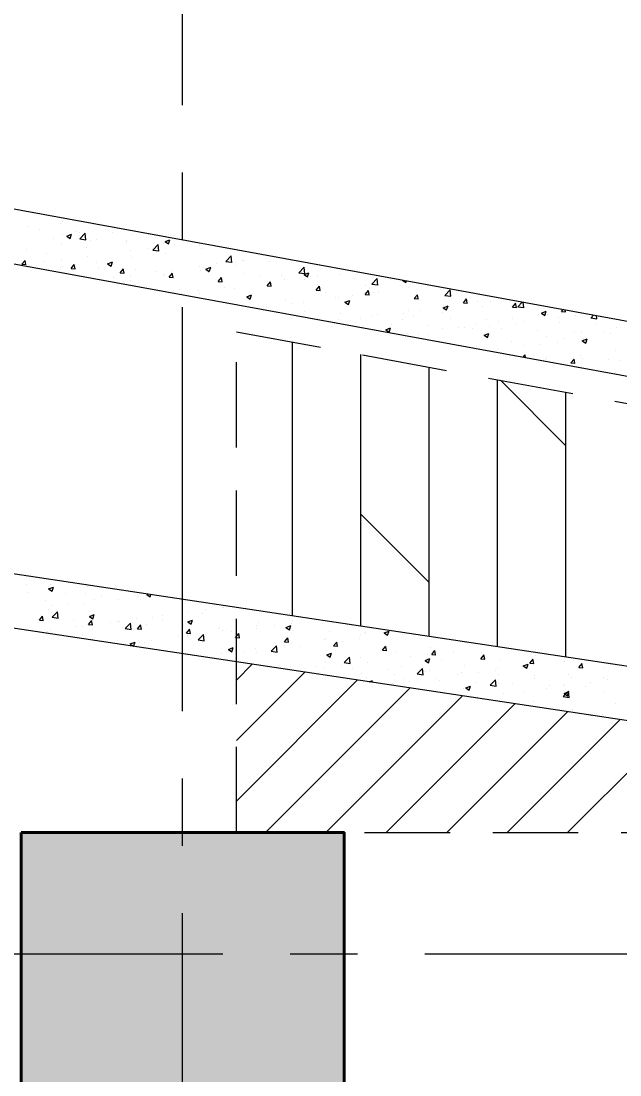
# Model space of a CAD drawing. Header units: millimetres. Extents: x 115500 to 206800, y -6300 to 53700.
# Drawn here: x 170950 to 173175, y 38050 to 41962 of the extents above; entities that cross this region are included whole.
import ezdxf

# ---------------------------------------------------------------- set-up
doc = ezdxf.new("R2010")
doc.units = ezdxf.units.MM
doc.linetypes.add('HIDDEN2', pattern=[4.7625, 3.175, -1.5875])
doc.linetypes.add('HT_Grid$0$CENTER2', pattern=[1.125, 0.75, -0.125, 0.125, -0.125])
doc.layers.get('0').update_dxf_attribs({"lineweight": 20})
doc.layers.get('Defpoints').update_dxf_attribs({"color": 151, "lineweight": 9})
for name, color, linetype, lineweight in [('HT_5F_Col$0$NDC_S-COLUMN', 4, 'Continuous', 40), ('HT_5F_Col$0$NDC_S_HATCH COLUMN AND WALL', 251, 'Continuous', 13), ('HT_Dim Grid$0$NDC_S_DIM', 1, 'Continuous', 15), ('HT_Grid$0$NDC_S_AXIS', 5, 'HT_Grid$0$CENTER2', 13), ('NDC_S_BEAM', 3, 'HIDDEN2', 20), ('NDC_S_HATCH MATERIAL', 8, 'Continuous', 13), ('NDC_S_SLAB', 2, 'Continuous', 20)]:
    doc.layers.add(name, color=color, linetype=linetype, lineweight=lineweight)
doc.styles.add('HT_Dim Grid$0$NDC_DIM', font='', dxfattribs={"width": 0.75})
doc.styles.get('HT_Dim Grid$0$NDC_DIM').set_extended_font_data('Dotum')
doc.dimstyles.new('HT_Dim Grid$0$NDC_dim_150', dxfattribs={"dimscale": 150, "dimtxt": 2.5, "dimasz": 1.5, "dimexe": 1.5, "dimexo": 2.5, "dimgap": 1, "dimtad": 1, "dimdec": 0, "dimzin": 0, "dimdsep": 46, "dimtxsty": 'HT_Dim Grid$0$NDC_DIM', "dimblk": 'HT_Dim Grid$0$DIMMARK', "dimcen": 0.09, "dimdle": 1.2, "dimclrd": 1, "dimclre": 1, "dimclrt": 3, "dimadec": 0, "dimazin": 0, "dimtfac": 1, "dimtdec": 0, "dimtix": 1, "dimtofl": 0, "dimtmove": 0, "dimatfit": 3, "dimfxl": 8, "dimfxlon": 1, "dimtolj": 1, "dimtzin": 0, "dimarcsym": 0})

# ---------------------------------------------------------------- blocks, each defined once
blk = doc.blocks.new('HT_Dim Grid$0$DIMMARK')
at = {"layer": 'HT_Dim Grid$0$NDC_S_DIM', "color": 1}
blk.add_line((-1.5, 0), (1, 0), dxfattribs=at)
at = {"layer": 'HT_Dim Grid$0$NDC_S_DIM', "color": 2, "const_width": 0.1}
blk.add_lwpolyline([(-0.424, -0.424), (0.424, 0.424)], dxfattribs=at)
blk = doc.blocks.new('*D52')
at = {"layer": 'Defpoints', "color": 0, "ltscale": 200, "transparency": 16777216}
for p in [(191600, 51300), (130700, 38500), (191600, 38500)]:
    blk.add_point(p, dxfattribs=at)
at = {"layer": 'HT_Dim Grid$0$NDC_S_DIM', "color": 1, "lineweight": -2, "ltscale": 200, "transparency": 16777216}
for p, q in [((130700, 50100), (130700, 51525)), ((191600, 50100), (191600, 51525)), ((130925, 51300), (191375, 51300))]:
    blk.add_line(p, q, dxfattribs=at)
at = {"layer": 'HT_Dim Grid$0$NDC_S_DIM', "color": 1, "lineweight": -2, "ltscale": 200, "transparency": 16777216, "xscale": 225, "yscale": 225, "zscale": 225, "rotation": 180}
blk.add_blockref('HT_Dim Grid$0$DIMMARK', (130700, 51300), dxfattribs=at)
at = {"layer": 'HT_Dim Grid$0$NDC_S_DIM', "color": 1, "lineweight": -2, "ltscale": 200, "transparency": 16777216, "xscale": 225, "yscale": 225, "zscale": 225}
blk.add_blockref('HT_Dim Grid$0$DIMMARK', (191600, 51300), dxfattribs=at)
at = {"layer": 'HT_Dim Grid$0$NDC_S_DIM', "color": 3, "ltscale": 200, "transparency": 16777216, "insert": (161150, 51637.8), "char_height": 375, "attachment_point": 5, "style": 'HT_Dim Grid$0$NDC_DIM'}
blk.add_mtext('\\A1;60900', dxfattribs=at)
blk = doc.blocks.new('*D56')
at = {"layer": 'Defpoints', "color": 0, "ltscale": 200, "transparency": 16777216}
for p in [(171550, 50100), (161150, 38500), (171550, 38500)]:
    blk.add_point(p, dxfattribs=at)
at = {"layer": 'HT_Dim Grid$0$NDC_S_DIM', "color": 1, "lineweight": -2, "ltscale": 200, "transparency": 16777216}
for p, q in [((161150, 48900), (161150, 50325)), ((171550, 48900), (171550, 50325)), ((161375, 50100), (171325, 50100))]:
    blk.add_line(p, q, dxfattribs=at)
at = {"layer": 'HT_Dim Grid$0$NDC_S_DIM', "color": 1, "lineweight": -2, "ltscale": 200, "transparency": 16777216, "xscale": 225, "yscale": 225, "zscale": 225, "rotation": 180}
blk.add_blockref('HT_Dim Grid$0$DIMMARK', (161150, 50100), dxfattribs=at)
at = {"layer": 'HT_Dim Grid$0$NDC_S_DIM', "color": 1, "lineweight": -2, "ltscale": 200, "transparency": 16777216, "xscale": 225, "yscale": 225, "zscale": 225}
blk.add_blockref('HT_Dim Grid$0$DIMMARK', (171550, 50100), dxfattribs=at)
at = {"layer": 'HT_Dim Grid$0$NDC_S_DIM', "color": 3, "ltscale": 200, "transparency": 16777216, "insert": (166350, 50437.8), "char_height": 375, "attachment_point": 5, "style": 'HT_Dim Grid$0$NDC_DIM'}
blk.add_mtext('\\A1;10400', dxfattribs=at)
blk = doc.blocks.new('*D57')
at = {"layer": 'Defpoints', "color": 0, "ltscale": 200, "transparency": 16777216}
for p in [(181950, 50100), (171550, 38500), (181950, 38500)]:
    blk.add_point(p, dxfattribs=at)
at = {"layer": 'HT_Dim Grid$0$NDC_S_DIM', "color": 1, "lineweight": -2, "ltscale": 200, "transparency": 16777216}
for p, q in [((171550, 48900), (171550, 50325)), ((181950, 48900), (181950, 50325)), ((171775, 50100), (181725, 50100))]:
    blk.add_line(p, q, dxfattribs=at)
at = {"layer": 'HT_Dim Grid$0$NDC_S_DIM', "color": 1, "lineweight": -2, "ltscale": 200, "transparency": 16777216, "xscale": 225, "yscale": 225, "zscale": 225, "rotation": 180}
blk.add_blockref('HT_Dim Grid$0$DIMMARK', (171550, 50100), dxfattribs=at)
at = {"layer": 'HT_Dim Grid$0$NDC_S_DIM', "color": 1, "lineweight": -2, "ltscale": 200, "transparency": 16777216, "xscale": 225, "yscale": 225, "zscale": 225}
blk.add_blockref('HT_Dim Grid$0$DIMMARK', (181950, 50100), dxfattribs=at)
at = {"layer": 'HT_Dim Grid$0$NDC_S_DIM', "color": 3, "ltscale": 200, "transparency": 16777216, "insert": (176750, 50437.8), "char_height": 375, "attachment_point": 5, "style": 'HT_Dim Grid$0$NDC_DIM'}
blk.add_mtext('\\A1;10400', dxfattribs=at)
blk = doc.blocks.new('HT_5F_Col$0$cot')
at = {"layer": 'HT_5F_Col$0$NDC_S_HATCH COLUMN AND WALL', "ltscale": 0.005}
h = blk.add_hatch(color=256, dxfattribs=at)
h.dxf.hatch_style = 1
h.paths.add_polyline_path([(-0.5, 0.5), (0.5, 0.5), (0.5, -0.5), (-0.5, -0.5)])
at = {"layer": 'HT_5F_Col$0$NDC_S-COLUMN', "ltscale": 0.005}
blk.add_lwpolyline([(-0.5, 0.5), (0.5, 0.5), (0.5, -0.5), (-0.5, -0.5)], close=True, dxfattribs=at)

msp = doc.modelspace()

# ---------------------------------------------------------------- linework, layer by layer
at = {"layer": 'HT_Grid$0$NDC_S_AXIS', "ltscale": 2000}
for p, q in [((171550, -1100), (171550, 48500)), ((120700, 38500), (201600, 38500))]:
    msp.add_line(p, q, dxfattribs=at)
at = {"layer": 'NDC_S_BEAM', "ltscale": 100}
for p, q in [((171750, 38950), (171750, 40808.7)), ((171750, 40808.7), (181950, 38941.7)), ((171750, 38950), (181350, 38950))]:
    msp.add_line(p, q, dxfattribs=at)
at = {"layer": 'NDC_S_HATCH MATERIAL', "linetype": 'Continuous', "ltscale": 100}
for p, q in [((171011.5, 41247.7), (171011.5, 41247.7)), ((170974.4, 41200.6), (170974.4, 41200.6)), ((171095.7, 41212.4), (171095.7, 41212.4)), ((171102.7, 41216.9), (171102.7, 41216.9)), ((171017.5, 41187.8), (171017.5, 41187.8)), ((171105.1, 41168.7), (171105.1, 41168.7)), ((171120, 41164.1), (171137.8, 41170.9)), ((171120, 41164), (171132.6, 41155.5)), ((171132.6, 41155.5), (171137.8, 41170.8)), ((171153.1, 41182), (171153.1, 41182)), ((171168.6, 41177), (171168.6, 41177)), ((171168.6, 41154.3), (171188.4, 41174.9)), ((171191.1, 41150.8), (171188.3, 41174.9)), ((171264.8, 41189.7), (171264.8, 41189.7)), ((171288.7, 41176.3), (171288.7, 41176.3)), ((171362, 41169.3), (171362, 41169.3)), ((171424.2, 41170.6), (171424.2, 41170.6)), ((171071, 41153.7), (171071, 41153.7)), ((171099.6, 41132.3), (171099.6, 41132.3)), ((171168.6, 41154.4), (171191.1, 41150.9)), ((171192.7, 41123.5), (171192.7, 41123.5)), ((171206.6, 41147.9), (171206.6, 41147.9)), ((171231.5, 41151.4), (171231.5, 41151.4)), ((171340.9, 41149), (171340.9, 41149)), ((171342.2, 41142.2), (171342.2, 41142.2)), ((171439.7, 41112.3), (171459.5, 41132.9)), ((171462.2, 41108.8), (171459.4, 41132.9)), ((171477.8, 41136.5), (171477.8, 41136.5)), ((171485, 41143.7), (171497.6, 41135.1)), ((171485.1, 41143.8), (171502.8, 41150.6)), ((171497.6, 41135.1), (171502.8, 41150.5)), ((171518.2, 41131.7), (171518.2, 41131.7)), ((171613.4, 41130.7), (171613.4, 41130.7)), ((170971.3, 41116.1), (170971.3, 41116.1)), ((171044.6, 41098.1), (171044.6, 41098.1)), ((171198, 41089.5), (171198, 41089.5)), ((171358.4, 41110.6), (171358.4, 41110.6)), ((171358.9, 41084.7), (171358.9, 41084.7)), ((171422, 41119), (171422, 41119)), ((171439.6, 41112.4), (171462.2, 41108.9)), ((171487.2, 41101), (171487.2, 41101)), ((171619.1, 41120), (171619.1, 41120)), ((171710.8, 41070.2), (171730.6, 41090.8)), ((171733.3, 41066.7), (171730.5, 41090.8)), ((170953.4, 41059.6), (170965.6, 41074.2)), ((170953.4, 41059.6), (170968.6, 41058.3)), ((170968.2, 41058.2), (170965.2, 41074.1)), ((170966.9, 41058.7), (170966.9, 41058.7)), ((171038.2, 41068.5), (171038.2, 41068.5)), ((171096.5, 41047.8), (171096.5, 41047.8)), ((171101.8, 41076.9), (171101.8, 41076.9)), ((171102.5, 41052.9), (171102.5, 41052.9)), ((171135.6, 41043.7), (171147.8, 41058.3)), ((171135.6, 41043.7), (171150.8, 41042.3)), ((171150.4, 41042.3), (171147.4, 41058.2)), ((171228.5, 41066.8), (171228.5, 41066.8)), ((171238.1, 41047.2), (171238.1, 41047.2)), ((171271.6, 41061.8), (171289.4, 41068.7)), ((171271.6, 41061.7), (171284.2, 41053.2)), ((171284.2, 41053.2), (171289.4, 41068.6)), ((171317.8, 41027.7), (171330, 41042.3)), ((171332.6, 41026.3), (171329.6, 41042.2)), ((171611.8, 41052.6), (171611.8, 41052.6)), ((171626.6, 41048.3), (171626.6, 41048.3)), ((171636.7, 41041.5), (171654.5, 41048.3)), ((171649.3, 41032.9), (171654.4, 41048.2)), ((171675.4, 41061), (171675.4, 41061)), ((171710.7, 41070.4), (171733.3, 41066.9)), ((171746.4, 41053.3), (171746.4, 41053.3)), ((171771.6, 41073.6), (171771.6, 41073.6)), ((171774.8, 41073.7), (171774.8, 41073.7)), ((171874.7, 41069.6), (171874.7, 41069.6)), ((171981.9, 41028.2), (172001.6, 41048.8)), ((171983.8, 41043.3), (171983.8, 41043.3)), ((172004.4, 41024.7), (172001.6, 41048.8)), ((171291.6, 41010.5), (171291.6, 41010.5)), ((171317.8, 41027.7), (171332.9, 41026.4)), ((171355.2, 41018.8), (171355.2, 41018.8)), ((171373.7, 41041.5), (171373.7, 41041.5)), ((171451.4, 41031.5), (171451.4, 41031.5)), ((171478.5, 41022.8), (171478.5, 41022.8)), ((171484.1, 41016.4), (171484.1, 41016.4)), ((171499.9, 41011.8), (171512.2, 41026.4)), ((171499.9, 41011.8), (171515.1, 41010.5)), ((171509.3, 41035.8), (171509.3, 41035.8)), ((171514.7, 41010.4), (171511.8, 41026.3)), ((171616, 41035.5), (171616, 41035.5)), ((171636.6, 41041.4), (171649.3, 41032.9)), ((171644.9, 41030), (171644.9, 41030)), ((171682.1, 40995.9), (171694.4, 41010.4)), ((171696.9, 40994.4), (171694, 41010.4)), ((171780.5, 41024.3), (171780.5, 41024.3)), ((171835.6, 41017.9), (171835.6, 41017.9)), ((171916.1, 41018.6), (171916.1, 41018.6)), ((171981.8, 41028.3), (172004.4, 41024.8)), ((172001.7, 41021.2), (172019.5, 41028)), ((172001.7, 41021.1), (172014.3, 41012.5)), ((172003.5, 41004.1), (172003.5, 41004.1)), ((172014.3, 41012.5), (172019.4, 41027.9)), ((172025, 41015.6), (172025, 41015.6)), ((172051.7, 41012.8), (172051.7, 41012.8)), ((172134, 41022), (172134, 41022)), ((172187.3, 41007.1), (172187.3, 41007.1)), ((172252.9, 40986.1), (172272.7, 41006.8)), ((172275.4, 40982.6), (172272.6, 41006.8)), ((171330.4, 40997.4), (171330.4, 40997.4)), ((171355.8, 41000.1), (171355.8, 41000.1)), ((171539.4, 40967.1), (171539.4, 40967.1)), ((171682.1, 40995.8), (171697.3, 40994.5)), ((171687.5, 40992.5), (171687.5, 40992.5)), ((171704.8, 40973.5), (171704.8, 40973.5)), ((171743.3, 40968.8), (171743.3, 40968.8)), ((171864.3, 40979.9), (171876.6, 40994.5)), ((171864.3, 40979.9), (171879.5, 40978.6)), ((171865.2, 40994.6), (171865.2, 40994.6)), ((171871.6, 40985), (171871.6, 40985)), ((171879.1, 40978.5), (171876.2, 40994.4)), ((171928.8, 41003), (171928.8, 41003)), ((172046.5, 40964), (172058.7, 40978.6)), ((172046.5, 40964), (172061.7, 40962.6)), ((172061.3, 40962.6), (172058.4, 40978.5)), ((172228.9, 40979.9), (172228.9, 40979.9)), ((172252.9, 40986.3), (172275.5, 40982.8)), ((172322.8, 41001.4), (172322.8, 41001.4)), ((172366.7, 41000.7), (172379.3, 40992.2)), ((172379.3, 40992.2), (172381.3, 40998.1)), ((172391.1, 40972.7), (172391.1, 40972.7)), ((172438.8, 40978.7), (172438.8, 40978.7)), ((172524, 40944.1), (172543.8, 40964.7)), ((172546.5, 40940.6), (172543.7, 40964.7)), ((171545, 40952.4), (171545, 40952.4)), ((171608.6, 40960.8), (171608.6, 40960.8)), ((171612.9, 40950.9), (171612.9, 40950.9)), ((171788.2, 40939.1), (171800.9, 40930.6)), ((171788.3, 40939.2), (171806.1, 40946.1)), ((171800.9, 40930.6), (171806, 40946)), ((171932.6, 40929), (171932.6, 40929)), ((172080.8, 40954.5), (172080.8, 40954.5)), ((172118.6, 40936.6), (172118.6, 40936.6)), ((172130.9, 40937.4), (172130.9, 40937.4)), ((172153.3, 40918.9), (172171.1, 40925.7)), ((172165.9, 40910.3), (172171.1, 40925.6)), ((172182.2, 40944.9), (172182.2, 40944.9)), ((172228.7, 40948), (172240.9, 40962.6)), ((172228.7, 40948), (172243.9, 40946.7)), ((172243.5, 40946.6), (172240.5, 40962.6)), ((172259.2, 40953.7), (172259.2, 40953.7)), ((172278.4, 40957.6), (172278.4, 40957.6)), ((172410.9, 40932.1), (172423.1, 40946.7)), ((172410.9, 40932.1), (172426, 40930.8)), ((172425.7, 40930.7), (172422.7, 40946.6)), ((172524, 40944.2), (172546.5, 40940.7)), ((172593.1, 40916.2), (172605.3, 40930.8)), ((172607.8, 40914.8), (172604.9, 40930.7)), ((172755.7, 40929.1), (172755.7, 40929.1)), ((171862, 40902.8), (171862, 40902.8)), ((171868.5, 40900.5), (171868.5, 40900.5)), ((171958.2, 40915.4), (171958.2, 40915.4)), ((172000.5, 40919.5), (172000.5, 40919.5)), ((172153.3, 40918.8), (172165.9, 40910.3)), ((172388, 40888.2), (172388, 40888.2)), ((172435.5, 40886.9), (172435.5, 40886.9)), ((172518.3, 40898.5), (172536.1, 40905.4)), ((172518.3, 40898.4), (172530.9, 40889.9)), ((172518.4, 40906.1), (172518.4, 40906.1)), ((172530.9, 40889.9), (172536.1, 40905.3)), ((172531.7, 40899.6), (172531.7, 40899.6)), ((172593.1, 40916.2), (172608.2, 40914.8)), ((172646.7, 40922.3), (172646.7, 40922.3)), ((172662.8, 40904.6), (172662.8, 40904.6)), ((172692.1, 40920.7), (172692.1, 40920.7)), ((172775.2, 40900.2), (172787.5, 40914.8)), ((172775.2, 40900.2), (172790.4, 40898.9)), ((172790, 40898.8), (172787.1, 40914.7)), ((172795, 40902.2), (172817.6, 40898.7)), ((172795.1, 40902.1), (172811.7, 40919.3)), ((172817.6, 40898.5), (172815.3, 40918.7)), ((172957.4, 40884.3), (172963.5, 40891.5)), ((172972.2, 40882.9), (172970.9, 40890.2)), ((172002.2, 40883), (172002.2, 40883)), ((172127.8, 40852.9), (172127.8, 40852.9)), ((172137.8, 40877.3), (172137.8, 40877.3)), ((172211.5, 40857.4), (172211.5, 40857.4)), ((172256.1, 40869.1), (172256.1, 40869.1)), ((172273.4, 40871.6), (172273.4, 40871.6)), ((172366.5, 40853.8), (172366.5, 40853.8)), ((172371.9, 40878.5), (172371.9, 40878.5)), ((172409, 40865.9), (172409, 40865.9)), ((172514.7, 40879.2), (172514.7, 40879.2)), ((172544.6, 40860.1), (172544.6, 40860.1)), ((172680.2, 40854.4), (172680.2, 40854.4)), ((172723.7, 40848.8), (172723.7, 40848.8)), ((172775.5, 40856.8), (172775.5, 40856.8)), ((172815.7, 40848.7), (172815.7, 40848.7)), ((172871.8, 40874.3), (172871.8, 40874.3)), ((172883.3, 40878.1), (172896, 40869.6)), ((172883.4, 40878.2), (172901.2, 40885)), ((172896, 40869.6), (172901.1, 40884.9)), ((172906, 40874.7), (172906, 40874.7)), ((172945.5, 40862.7), (172945.5, 40862.7)), ((172957.4, 40884.3), (172972.6, 40882.9)), ((173009.1, 40871), (173009.1, 40871)), ((173066.1, 40860.2), (173088.7, 40856.6)), ((173066.2, 40860), (173076.6, 40870.8)), ((173088.7, 40856.5), (173087.2, 40868.9)), ((172115.3, 40844.7), (172115.3, 40844.7)), ((172191.3, 40843.2), (172191.3, 40843.2)), ((172218.4, 40828.3), (172218.4, 40828.3)), ((172304.9, 40816.6), (172322.7, 40823.5)), ((172304.9, 40816.5), (172317.5, 40808)), ((172317.5, 40808), (172322.7, 40823.4)), ((172326.9, 40837.5), (172326.9, 40837.5)), ((172462.5, 40831.7), (172462.5, 40831.7)), ((172515.3, 40821.5), (172515.3, 40821.5)), ((172575.5, 40823.4), (172575.5, 40823.4)), ((172598.1, 40826), (172598.1, 40826)), ((172625.3, 40820.5), (172625.3, 40820.5)), ((172643.6, 40837.8), (172643.6, 40837.8)), ((172688.9, 40828.9), (172688.9, 40828.9)), ((172733.7, 40820.3), (172733.7, 40820.3)), ((172785.1, 40841.5), (172785.1, 40841.5)), ((172869.3, 40814.6), (172869.3, 40814.6)), ((172951.3, 40842.9), (172951.3, 40842.9)), ((173004.9, 40808.8), (173004.9, 40808.8)), ((173086.9, 40837.2), (173086.9, 40837.2)), ((173116.9, 40810.8), (173116.9, 40810.8)), ((173163.1, 40825.4), (173163.1, 40825.4)), ((171958, 39754.4), (171958, 40770.6)), ((172384.9, 40803.6), (172384.9, 40803.6)), ((172427.4, 40798), (172427.4, 40798)), ((172464.9, 40799.4), (172464.9, 40799.4)), ((172669.9, 40796.2), (172682.6, 40787.7)), ((172670, 40796.3), (172687.7, 40803.1)), ((172682.5, 40787.7), (172687.7, 40803)), ((172772.5, 40772.2), (172772.5, 40772.2)), ((172902.9, 40790.1), (172902.9, 40790.1)), ((172942.3, 40770.9), (172942.3, 40770.9)), ((172968.8, 40785.4), (172968.8, 40785.4)), ((173031.2, 40806.4), (173031.2, 40806.4)), ((173034.9, 40775.8), (173047.6, 40767.3)), ((173035, 40775.9), (173052.8, 40782.8)), ((173038.5, 40783.5), (173038.5, 40783.5)), ((173047.6, 40767.3), (173052.7, 40782.7)), ((173140.5, 40803.1), (173140.5, 40803.1)), ((172640.5, 40753.2), (172640.5, 40753.2)), ((172718.3, 40741.4), (172718.3, 40741.4)), ((172820.7, 40759.9), (172820.7, 40759.9)), ((172878.7, 40762.5), (172878.7, 40762.5)), ((173160, 40740.9), (173160, 40740.9)), ((172212, 39716.1), (172212, 40724.1)), ((172815.6, 40715.3), (172822.7, 40723.8)), ((172824.2, 40713.7), (172822.3, 40723.7)), ((172899.8, 40705.6), (172899.8, 40705.6)), ((172900.8, 40713.8), (172900.8, 40713.8)), ((172992.7, 40693.2), (173004.9, 40707.8)), ((172992.7, 40693.2), (173007.8, 40691.9)), ((173007.5, 40691.8), (173004.5, 40707.7)), ((173028.1, 40721.8), (173028.1, 40721.8)), ((173036.4, 40708.1), (173036.4, 40708.1)), ((173132.1, 40704.5), (173132.1, 40704.5)), ((173172, 40702.4), (173172, 40702.4)), ((172466, 39677.9), (172466, 40677.6)), ((173156.9, 40656.3), (173156.9, 40656.3)), ((172720, 39639.6), (172720, 40631.1)), ((172973.9, 40385.9), (172730.7, 40629.2)), ((172974, 39601.3), (172974, 40584.6)), ((172465.9, 39877.9), (172211.9, 40131.9)), ((170969.8, 39871.5), (170969.8, 39871.5)), ((171059.9, 39870.3), (171059.9, 39870.3)), ((170977.8, 39842), (170977.8, 39842)), ((171052.4, 39854.4), (171070.2, 39861.3)), ((171052.4, 39854.3), (171065, 39845.8)), ((171053.3, 39864), (171053.3, 39864)), ((171065, 39845.8), (171070.2, 39861.2)), ((171113.4, 39836.2), (171113.4, 39836.2)), ((171189.7, 39837), (171189.7, 39837)), ((171195.5, 39864.6), (171195.5, 39864.6)), ((171249, 39830.5), (171249, 39830.5)), ((171383.5, 39834.6), (171383.5, 39834.6)), ((171417.4, 39834), (171430.1, 39825.5)), ((171417.5, 39834.1), (171420.6, 39835.3)), ((171430.1, 39825.5), (171432.7, 39833.5)), ((171041.6, 39811.6), (171041.6, 39811.6)), ((171063.4, 39792.4), (171063.4, 39792.4)), ((171126.9, 39800.8), (171126.9, 39800.8)), ((171182.1, 39798.5), (171182.1, 39798.5)), ((171223.1, 39813.5), (171223.1, 39813.5)), ((171312.5, 39816.4), (171312.5, 39816.4)), ((171384.6, 39824.8), (171384.6, 39824.8)), ((171520.2, 39819), (171520.2, 39819)), ((171017.9, 39738.2), (171030.2, 39752.7)), ((171032.7, 39736.7), (171029.8, 39752.7)), ((171050.2, 39779.5), (171050.2, 39779.5)), ((171065.9, 39749), (171085.7, 39769.6)), ((171088.4, 39745.5), (171085.6, 39769.6)), ((171204, 39752.1), (171216.6, 39743.6)), ((171204.1, 39752.2), (171221.8, 39759)), ((171216.6, 39743.6), (171221.8, 39758.9)), ((171476.5, 39755.4), (171476.5, 39755.4)), ((171569.7, 39767.1), (171569.7, 39767.1)), ((171623.6, 39761.7), (171623.6, 39761.7)), ((171636.9, 39776.5), (171636.9, 39776.5)), ((171700.1, 39785), (171700.1, 39785)), ((171700.5, 39784.9), (171700.5, 39784.9)), ((171009.3, 39741.2), (171009.3, 39741.2)), ((171017.9, 39738.1), (171033.1, 39736.8)), ((171065.9, 39749.1), (171088.4, 39745.6)), ((171144.9, 39735.5), (171144.9, 39735.5)), ((171156.3, 39713.3), (171156.3, 39713.3)), ((171179, 39713.9), (171179, 39713.9)), ((171200.1, 39722.2), (171212.3, 39736.8)), ((171200.1, 39722.2), (171215.3, 39720.9)), ((171214.9, 39720.8), (171211.9, 39736.7)), ((171280.5, 39729.8), (171280.5, 39729.8)), ((171309.4, 39731.8), (171309.4, 39731.8)), ((171316.7, 39734.4), (171316.7, 39734.4)), ((171337, 39707), (171356.8, 39727.6)), ((171359.5, 39703.5), (171356.7, 39727.6)), ((171380.3, 39742.8), (171380.3, 39742.8)), ((171382.3, 39706.3), (171394.5, 39720.9)), ((171397.1, 39704.9), (171394.1, 39720.8)), ((171416.1, 39724), (171416.1, 39724)), ((171437.7, 39748.1), (171437.7, 39748.1)), ((171475.5, 39736.3), (171475.5, 39736.3)), ((171551.7, 39718.3), (171551.7, 39718.3)), ((171569, 39731.7), (171581.7, 39723.2)), ((171569.1, 39731.8), (171586.9, 39738.7)), ((171581.7, 39723.2), (171586.8, 39738.6)), ((171687.3, 39712.6), (171687.3, 39712.6)), ((171825.3, 39716.7), (171825.3, 39716.7)), ((171832.6, 39731.4), (171832.6, 39731.4)), ((171890.3, 39718.5), (171890.3, 39718.5)), ((171934.1, 39711.5), (171951.9, 39718.3)), ((171946.7, 39702.9), (171951.9, 39718.2)), ((171953.9, 39726.9), (171953.9, 39726.9)), ((171957.2, 39735.8), (171957.2, 39735.8)), ((172050.1, 39739.6), (172050.1, 39739.6)), ((171047.1, 39694.9), (171047.1, 39694.9)), ((171060.1, 39700.6), (171060.1, 39700.6)), ((171179.3, 39685.4), (171179.3, 39685.4)), ((171327.4, 39710.9), (171327.4, 39710.9)), ((171336.9, 39707.1), (171359.5, 39703.6)), ((171382.3, 39706.3), (171397.5, 39704.9)), ((171536.4, 39680.5), (171536.4, 39680.5)), ((171564.5, 39690.3), (171576.7, 39704.9)), ((171564.5, 39690.3), (171579.6, 39689)), ((171566.6, 39682.6), (171566.6, 39682.6)), ((171570.1, 39676.4), (171570.1, 39676.4)), ((171579.3, 39688.9), (171576.3, 39704.8)), ((171608.1, 39664.9), (171627.9, 39685.5)), ((171630.6, 39661.4), (171627.8, 39685.5)), ((171633.7, 39684.7), (171633.7, 39684.7)), ((171684.5, 39705.9), (171684.5, 39705.9)), ((171697, 39700.5), (171697, 39700.5)), ((171729.9, 39697.4), (171729.9, 39697.4)), ((171746.6, 39674.4), (171758.9, 39689)), ((171746.6, 39674.4), (171761.8, 39673.1)), ((171761.4, 39673), (171758.5, 39688.9)), ((171822.9, 39706.9), (171822.9, 39706.9)), ((171928.8, 39658.5), (171941.1, 39673)), ((171934.1, 39711.4), (171946.7, 39702.9)), ((171943.6, 39657), (171940.7, 39673)), ((171958.5, 39701.1), (171958.5, 39701.1)), ((172094.1, 39695.4), (172094.1, 39695.4)), ((172212.8, 39685.4), (172212.8, 39685.4)), ((172225.9, 39693.3), (172225.9, 39693.3)), ((172229.6, 39689.7), (172229.6, 39689.7)), ((172299.1, 39691.2), (172316.9, 39698)), ((172299.1, 39691.1), (172311.7, 39682.5)), ((172303.5, 39681.5), (172303.5, 39681.5)), ((172311.7, 39682.5), (172316.9, 39697.9)), ((172365.2, 39683.9), (172365.2, 39683.9)), ((171355.6, 39649.8), (171368.3, 39641.3)), ((171355.7, 39649.9), (171373.5, 39656.7)), ((171368.3, 39641.3), (171373.4, 39656.6)), ((171388.2, 39655.1), (171388.2, 39655.1)), ((171409.7, 39655.2), (171409.7, 39655.2)), ((171434.7, 39663.5), (171434.7, 39663.5)), ((171608, 39665.1), (171630.6, 39661.6)), ((171720.7, 39629.6), (171738.5, 39636.4)), ((171733.3, 39621), (171738.4, 39636.3)), ((171879.2, 39622.9), (171898.9, 39643.5)), ((171901.7, 39619.4), (171898.8, 39643.5)), ((171928.8, 39658.4), (171944, 39657.1)), ((171929.6, 39642.5), (171929.6, 39642.5)), ((171954.1, 39651.2), (171954.1, 39651.2)), ((171983.3, 39639.4), (171983.3, 39639.4)), ((172077.8, 39667.9), (172077.8, 39667.9)), ((172084.5, 39669.1), (172084.5, 39669.1)), ((172111, 39642.5), (172123.3, 39657.1)), ((172111, 39642.5), (172126.2, 39641.2)), ((172125.8, 39641.1), (172122.9, 39657)), ((172143.7, 39660.5), (172143.7, 39660.5)), ((172207.3, 39668.9), (172207.3, 39668.9)), ((172293.2, 39626.6), (172305.4, 39641.2)), ((172308, 39625.2), (172305.1, 39641.1)), ((172472.1, 39637.7), (172472.1, 39637.7)), ((172600.4, 39654), (172600.4, 39654)), ((171663.1, 39597.2), (171663.1, 39597.2)), ((171693.9, 39615.9), (171693.9, 39615.9)), ((171720.7, 39629.5), (171733.3, 39620.9)), ((171781.5, 39617), (171781.5, 39617)), ((171822.2, 39632.2), (171822.2, 39632.2)), ((171823.5, 39618.3), (171823.5, 39618.3)), ((171879.1, 39623), (171901.7, 39619.5)), ((171887.1, 39626.7), (171887.1, 39626.7)), ((172085.7, 39609.2), (172103.5, 39616.1)), ((172085.7, 39609.1), (172098.3, 39600.6)), ((172098.3, 39600.6), (172103.5, 39616)), ((172150.2, 39580.8), (172170, 39601.5)), ((172172.7, 39577.3), (172169.9, 39601.5)), ((172209.7, 39600.8), (172209.7, 39600.8)), ((172293.2, 39626.6), (172308.4, 39625.2)), ((172341.7, 39619.8), (172341.7, 39619.8)), ((172397.1, 39602.5), (172397.1, 39602.5)), ((172450.8, 39588.9), (172468.5, 39595.7)), ((172460.6, 39610.8), (172460.6, 39610.8)), ((172463.4, 39580.3), (172468.5, 39595.6)), ((172475.4, 39610.6), (172487.6, 39625.2)), ((172475.4, 39610.6), (172490.6, 39609.3)), ((172490.2, 39609.2), (172487.2, 39625.2)), ((172556.8, 39623.5), (172556.8, 39623.5)), ((172657.6, 39594.7), (172669.8, 39609.3)), ((172657.6, 39594.7), (172672.8, 39593.4)), ((172659.8, 39618.1), (172659.8, 39618.1)), ((172672.4, 39593.3), (172669.4, 39609.2)), ((172859.6, 39606.4), (172859.6, 39606.4)), ((171750, 39515.7), (171808.8, 39574.6)), ((171909, 39571.3), (171909, 39571.3)), ((171951, 39566.7), (171951, 39566.7)), ((172044.6, 39565.6), (172044.6, 39565.6)), ((172076.9, 39560.3), (172076.9, 39560.3)), ((172081.4, 39584.5), (172081.4, 39584.5)), ((172140.5, 39568.7), (172140.5, 39568.7)), ((172150.2, 39581), (172172.8, 39577.5)), ((172180.2, 39559.9), (172180.2, 39559.9)), ((172236.6, 39581.4), (172236.6, 39581.4)), ((172363.5, 39567.2), (172363.5, 39567.2)), ((172421.3, 39538.8), (172441.1, 39559.4)), ((172443.8, 39535.3), (172441, 39559.4)), ((172450.7, 39588.8), (172463.4, 39580.3)), ((172511.7, 39592.6), (172511.7, 39592.6)), ((172597.3, 39569.4), (172597.3, 39569.4)), ((172720.7, 39562.3), (172720.7, 39562.3)), ((172729.2, 39588.5), (172729.2, 39588.5)), ((172810.2, 39565.5), (172810.2, 39565.5)), ((172815.7, 39568.4), (172828.4, 39559.9)), ((172815.8, 39568.5), (172833.6, 39575.4)), ((172828.4, 39559.9), (172833.5, 39575.3)), ((172839.8, 39578.8), (172852, 39593.4)), ((172839.8, 39578.8), (172854.9, 39577.4)), ((172854.5, 39577.4), (172851.6, 39593.3)), ((172868.8, 39587.7), (172868.8, 39587.7)), ((172970.6, 39586.6), (172970.6, 39586.6)), ((173021.9, 39562.8), (173034.2, 39577.4)), ((173021.9, 39562.8), (173037.1, 39561.5)), ((173036.7, 39561.4), (173033.8, 39577.3)), ((173116.8, 39557.1), (173116.8, 39557.1)), ((171750, 39291.2), (172004, 39545.2)), ((172098.1, 39531.5), (172098.1, 39531.5)), ((172215.4, 39541.8), (172215.4, 39541.8)), ((172233.7, 39525.8), (172233.7, 39525.8)), ((172315.8, 39554.2), (172315.8, 39554.2)), ((172338.6, 39535.3), (172338.6, 39535.3)), ((172369.3, 39520), (172369.3, 39520)), ((172421.2, 39538.9), (172443.8, 39535.4)), ((172451.4, 39548.4), (172451.4, 39548.4)), ((172469, 39553.2), (172469, 39553.2)), ((172490, 39523.3), (172490, 39523.3)), ((172572.5, 39536.9), (172572.5, 39536.9)), ((172587, 39542.7), (172587, 39542.7)), ((172650.4, 39544.4), (172650.4, 39544.4)), ((172692.4, 39496.8), (172712.2, 39517.4)), ((172714.9, 39493.2), (172712.1, 39517.4)), ((172714, 39552.8), (172714, 39552.8)), ((172722.5, 39537), (172722.5, 39537)), ((172856.5, 39521.8), (172856.5, 39521.8)), ((172858.1, 39531.2), (172858.1, 39531.2)), ((172984.8, 39538.1), (172984.8, 39538.1)), ((172993.7, 39525.5), (172993.7, 39525.5)), ((173113.9, 39524.2), (173113.9, 39524.2)), ((173129.3, 39519.8), (173129.3, 39519.8)), ((171750, 39066.7), (172199.1, 39515.8)), ((171857.8, 38950), (172394.2, 39486.4)), ((172206.7, 39516.2), (172206.7, 39516.2)), ((172243.1, 39509.2), (172255.1, 39513.8)), ((172253.1, 39507.7), (172255.1, 39513.7)), ((172330.2, 39502.3), (172330.2, 39502.3)), ((172393.8, 39510.7), (172393.8, 39510.7)), ((172424.4, 39511.4), (172424.4, 39511.4)), ((172504.9, 39514.3), (172504.9, 39514.3)), ((172594.2, 39484.9), (172594.2, 39484.9)), ((172602.3, 39486.5), (172615, 39478)), ((172602.4, 39486.6), (172620.2, 39493.4)), ((172615, 39478), (172620.1, 39493.4)), ((172640.5, 39508.6), (172640.5, 39508.6)), ((172692.3, 39496.9), (172714.9, 39493.4)), ((172726.1, 39503.9), (172726.1, 39503.9)), ((172776.1, 39502.8), (172776.1, 39502.8)), ((172903.8, 39486.4), (172903.8, 39486.4)), ((172911.7, 39497.1), (172911.7, 39497.1)), ((172965.8, 39498.8), (172965.8, 39498.8)), ((172967.4, 39494.8), (172967.4, 39494.8)), ((173047.3, 39491.4), (173047.3, 39491.4)), ((173063.6, 39507.5), (173063.6, 39507.5)), ((172082.3, 38950), (172589.3, 39457)), ((172647.2, 39452.6), (172647.2, 39452.6)), ((172669.5, 39448), (172669.5, 39448)), ((172743.4, 39465.3), (172743.4, 39465.3)), ((172817.7, 39473.4), (172817.7, 39473.4)), ((172963.4, 39454.9), (172986, 39451.3)), ((172963.5, 39454.7), (172983.3, 39475.3)), ((172967.4, 39466.3), (172985.2, 39473.1)), ((172967.4, 39466.2), (172980, 39457.7)), ((172980, 39457.7), (172985.1, 39473)), ((172981.7, 39453.5), (172981.7, 39453.5)), ((172986, 39451.2), (172983.2, 39475.3)), ((173113.7, 39472.6), (173113.7, 39472.6)), ((172306.8, 38950), (172784.4, 39427.6)), ((172853.5, 39437.2), (172853.5, 39437.2)), ((172996.8, 39407.3), (172996.8, 39407.3)), ((173157.2, 39428.4), (173157.2, 39428.4)), ((172531.3, 38950), (172979.6, 39398.2)), ((172755.8, 38950), (173174.7, 39368.9)), ((173068.2, 39384.9), (173069.4, 39386.4)), ((173069.3, 39384.7), (173069, 39386.3)), ((173078.8, 39390.7), (173078.8, 39390.7)), ((173110.6, 39388), (173110.6, 39388)), ((172980.3, 38950), (173369.8, 39339.5))]:
    msp.add_line(p, q, dxfattribs=at)
at = {"layer": 'NDC_S_SLAB', "ltscale": 10}
for p, q in [((148331.8, 45400), (182587.5, 39130)), ((148313.7, 45200), (179728.3, 39450)), ((173978.7, 39450), (147090.1, 43500)), ((173963.8, 39250), (147075.1, 43300))]:
    msp.add_line(p, q, dxfattribs=at)

# ---------------------------------------------------------------- block references
at = {"xscale": 1200, "yscale": 1400}
msp.add_blockref('HT_5F_Col$0$cot', (171550, 38250), dxfattribs=at)

# ---------------------------------------------------------------- dimensions: what is measured, and where the dimension line sits
at = {"layer": 'HT_Dim Grid$0$NDC_S_DIM', "ltscale": 200}
for base, p1, p2, picture, middle in [((191600, 51300), (130700, 38500), (191600, 38500), '*D52', (161150, 51637.8)), ((171550, 50100), (161150, 38500), (171550, 38500), '*D56', (166350, 50437.8)), ((181950, 50100), (171550, 38500), (181950, 38500), '*D57', (176750, 50437.8))]:
    dim = msp.add_linear_dim(base=base, p1=p1, p2=p2, dimstyle='HT_Dim Grid$0$NDC_dim_150', override={"dimtmove": 1}, dxfattribs=at)
    dim.commit()
    dim.dimension.update_dxf_attribs({"geometry": picture, "text_midpoint": middle})

doc.saveas('drawing.dxf')
